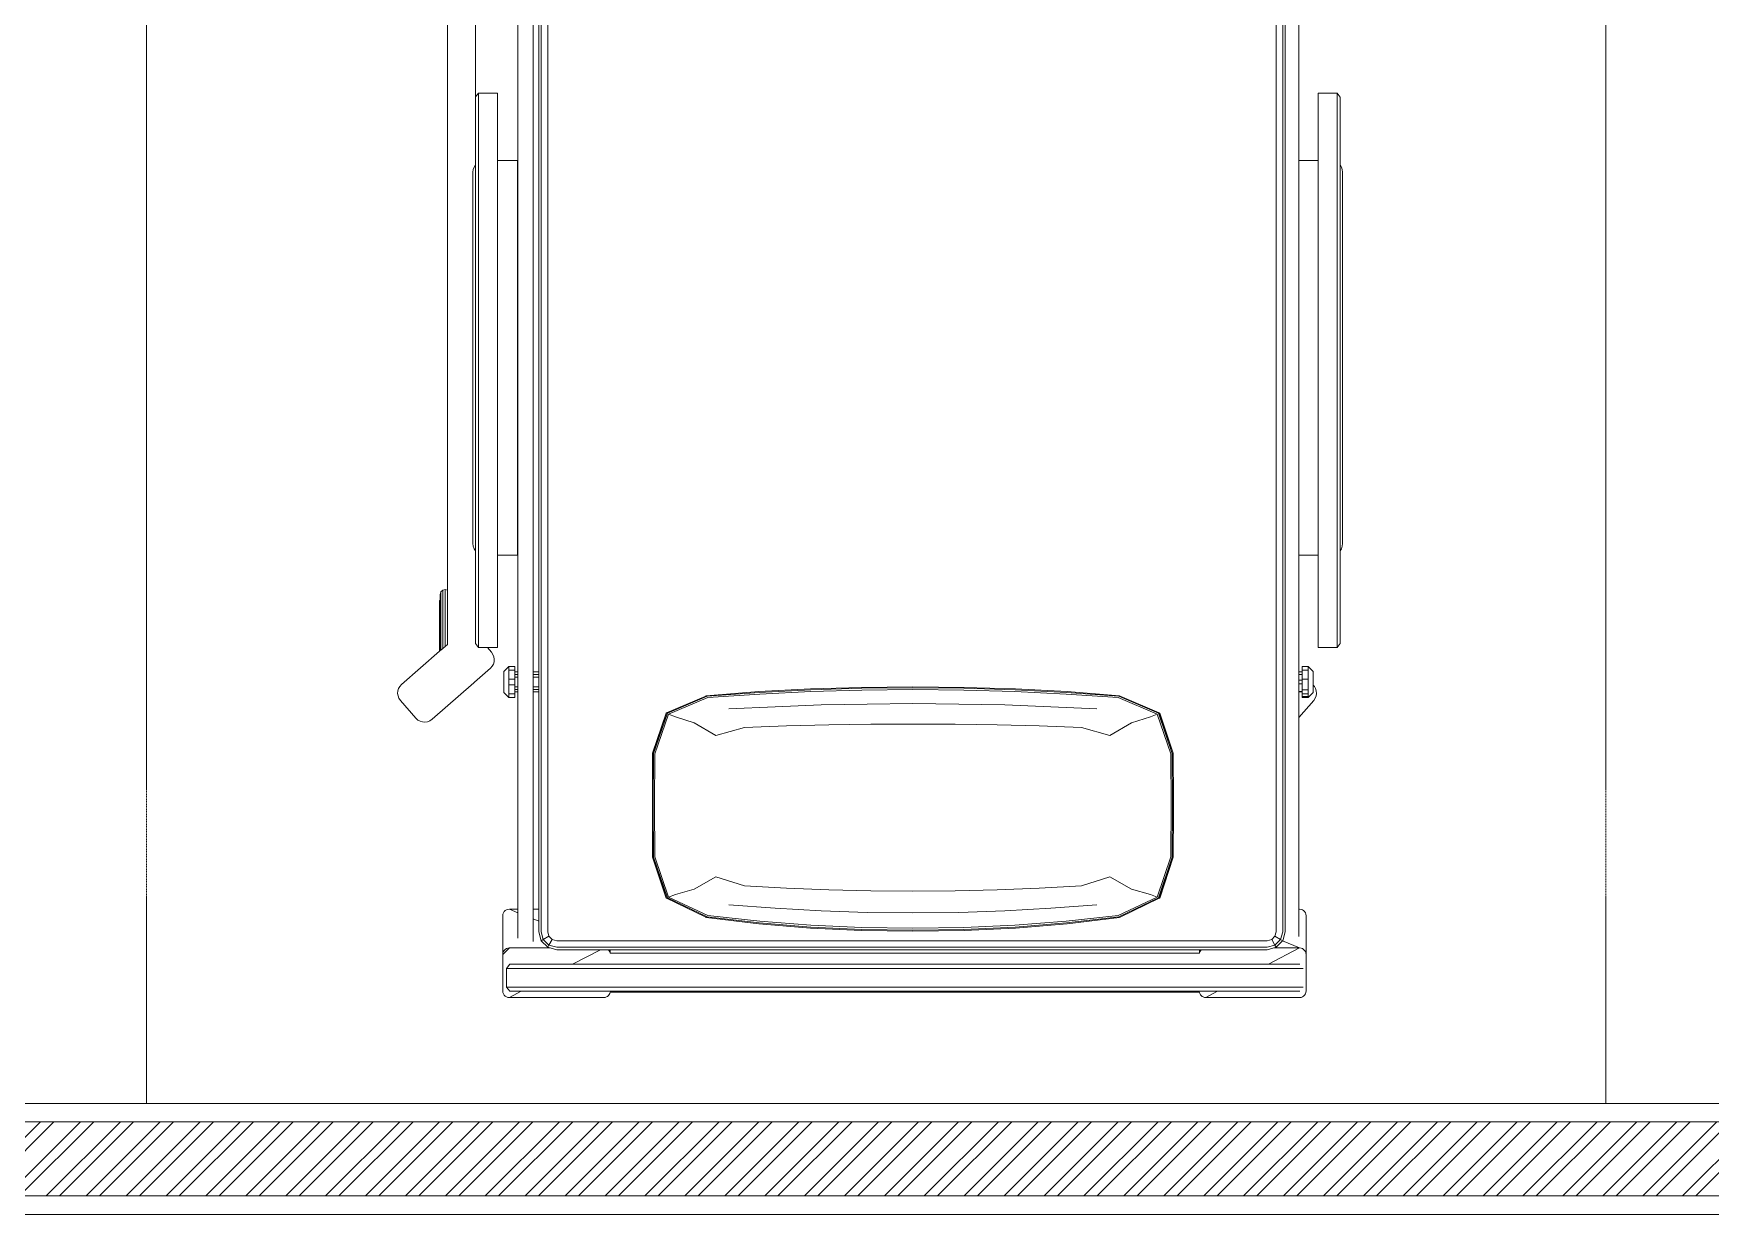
# Model space of a CAD drawing. Header units: millimetres. Extents: x -280308 to 6402717, y -14 to 2073074.
# Drawn here: x -20680 to -18416, y 406748 to 408343 of the extents above; entities that cross this region are included whole.
import ezdxf

# ---------------------------------------------------------------- set-up
doc = ezdxf.new("R2010")
doc.units = ezdxf.units.MM
doc.linetypes.add('DASHED2', pattern=[0.375, 0.25, -0.125])
doc.layers.get('0').update_dxf_attribs({"lineweight": 0})
for name, color, linetype, lineweight in [('A-ALINE-3', 111, 'Continuous', 15), ('A-ALINE-6', 117, 'Continuous', 9), ('A-FURN-EQPM', 177, 'Continuous', 0)]:
    doc.layers.add(name, color=color, linetype=linetype, lineweight=lineweight)
doc.layers.add('A-FILL-1', color=7, linetype='Continuous', lineweight=0, true_color=0x454545)

# ---------------------------------------------------------------- blocks, each defined once
blk = doc.blocks.new('A$C7a9db0a0')
at = {"layer": 'A-FILL-1', "ltscale": 0.25}
h = blk.add_hatch(dxfattribs=at)
h.set_pattern_fill('ANSI32', color=256, scale=4, angle=180)
h.set_pattern_definition([(225, (-183193.858, -147656.49), (26.9407684, -26.9407684), []), (225, (-183211.82, -147656.49), (26.9407684, -26.9407684), [])])
h.paths.add_polyline_path([(21547.8, -19386), (31397.8, -19386), (31397.8, -19486), (21547.8, -19486)])
at = {"color": 0, "linetype": 'DASHED2', "lineweight": -2, "ltscale": 6}
for points in [[(25487.8, -16311), (23517.8, -16311), (23517.8, -19361), (25487.8, -19361)], [(27457.8, -16311), (25487.8, -16311), (25487.8, -19361), (27457.8, -19361)], [(29427.8, -16311), (27457.8, -16311), (27457.8, -19361), (29427.8, -19361)]]:
    blk.add_lwpolyline(points, close=True, dxfattribs=at)
at = {"layer": 'A-ALINE-3', "linetype": 'Continuous'}
blk.add_lwpolyline([(21547.8, -19386), (31397.8, -19386), (31397.8, -19486), (21547.8, -19486)], close=True, dxfattribs=at)
at = {"layer": 'A-ALINE-6'}
blk.add_lwpolyline([(21547.8, -19361), (31397.8, -19361), (31397.8, -19511), (21547.8, -19511)], close=True, dxfattribs=at)
blk = doc.blocks.new('A$C872eac23')
at = {"color": 0, "linetype": 'ByBlock', "lineweight": -2}
for p, q in [((-0.5429, -0.0018), (-0.5426, 0.0002)), ((-0.5426, 0.0002), (-0.542, 0.0021)), ((-0.542, 0.0021), (-0.5409, 0.0037)), ((-0.5409, 0.0037), (-0.5396, 0.0051)), ((-0.5396, 0.0051), (-0.5379, 0.0061)), ((-0.5379, 0.0061), (-0.536, 0.0068)), ((-0.536, 0.0068), (-0.534, 0.007)), ((-0.534, 0.007), (-0.4063, 0.007)), ((-0.534, 0.007), (-0.518, -0.0014)), ((-0.4063, 0.007), (-0.4046, 0.0069)), ((-0.4046, 0.0069), (-0.4029, 0.0063)), ((-0.4029, 0.0063), (-0.4014, 0.0055)), ((-0.4014, 0.0055), (-0.4001, 0.0045)), ((-0.4001, 0.0045), (-0.399, 0.0031)), ((-0.399, 0.0031), (-0.3982, 0.0017)), ((-0.3982, 0.0017), (-0.3977, 0)), ((-0.3977, 0), (0.3977, 0)), ((0.3977, 0), (0.3982, 0.0017)), ((0.3982, 0.0017), (0.399, 0.0032)), ((0.399, 0.0032), (0.4001, 0.0045)), ((0.4001, 0.0045), (0.4014, 0.0055)), ((0.4014, 0.0055), (0.4029, 0.0063)), ((0.4029, 0.0063), (0.4046, 0.0069)), ((0.4046, 0.0069), (0.4064, 0.007)), ((0.4064, 0.007), (0.5327, 0.007)), ((0.4064, 0.007), (0.4222, -0.0014)), ((0.5327, 0.007), (0.5348, 0.0068)), ((0.5348, 0.0068), (0.5366, 0.0061)), ((0.5366, 0.0061), (0.5383, 0.0051)), ((0.5383, 0.0051), (0.5396, 0.0037)), ((0.5396, 0.0037), (0.5407, 0.0021)), ((0.5407, 0.0021), (0.5413, 0.0002)), ((0.5413, 0.0002), (0.5416, -0.0018)), ((-0.5429, -0.0511), (-0.5429, -0.0018)), ((-0.5333, -0.0014), (-0.5378, -0.0071)), ((-0.5378, -0.0071), (-0.5378, -0.0321)), ((-0.5378, -0.0071), (0.5376, -0.0071)), ((-0.5333, -0.0014), (-0.518, -0.0014)), ((0.4222, -0.0014), (-0.518, -0.0014)), ((0.5331, -0.0014), (0.4222, -0.0014)), ((0.5416, -0.0018), (0.5416, -0.0511)), ((-0.5333, -0.0378), (-0.5378, -0.0321)), ((-0.5378, -0.0321), (0.5376, -0.0321)), ((-0.5333, -0.0378), (-0.4486, -0.0378)), ((-0.4486, -0.0378), (-0.4109, -0.0575)), ((-0.4486, -0.0378), (0.4909, -0.0378)), ((0.4909, -0.0378), (0.5317, -0.0594)), ((0.5331, -0.0378), (0.4909, -0.0378)), ((-0.5429, -0.1034), (-0.5429, -0.0511)), ((-0.5426, -0.0531), (-0.5429, -0.0511)), ((-0.534, -0.06), (-0.5429, -0.0511)), ((-0.542, -0.055), (-0.5426, -0.0531)), ((-0.5409, -0.0566), (-0.542, -0.055)), ((-0.5396, -0.058), (-0.5409, -0.0566)), ((-0.5379, -0.0591), (-0.5396, -0.058)), ((-0.536, -0.0597), (-0.5379, -0.0591)), ((-0.534, -0.06), (-0.536, -0.0597)), ((-0.479, -0.06), (-0.534, -0.06)), ((-0.4821, -0.0608), (-0.4909, -0.0696)), ((-0.4805, -0.0636), (-0.4881, -0.0712)), ((-0.479, -0.06), (-0.4821, -0.0608)), ((-0.4821, -0.0608), (-0.4805, -0.0636)), ((-0.47, -0.0608), (-0.4805, -0.0636)), ((-0.4805, -0.0636), (-0.476, -0.0712)), ((-0.47, -0.0575), (-0.479, -0.06)), ((-0.4109, -0.0575), (-0.47, -0.0575)), ((-0.47, -0.0608), (0.4892, -0.0608)), ((-0.4003, -0.0575), (-0.4109, -0.0575)), ((-0.4001, -0.0574), (-0.4003, -0.0575)), ((-0.4003, -0.0575), (-0.3977, -0.0575)), ((-0.399, -0.0561), (-0.4001, -0.0574)), ((-0.3982, -0.0546), (-0.399, -0.0561)), ((-0.3977, -0.0529), (-0.3982, -0.0546)), ((-0.3977, -0.0575), (-0.3977, -0.0529)), ((0.3977, -0.0529), (-0.3977, -0.0529)), ((-0.3977, -0.0575), (0.3977, -0.0575)), ((0.3982, -0.0546), (0.3977, -0.0529)), ((0.3977, -0.0529), (0.3977, -0.0575)), ((0.4003, -0.0575), (0.3977, -0.0575)), ((0.399, -0.0561), (0.3982, -0.0546)), ((0.4001, -0.0574), (0.399, -0.0561)), ((0.4003, -0.0575), (0.4001, -0.0574)), ((0.4892, -0.0575), (0.4003, -0.0575)), ((0.4982, -0.06), (0.4892, -0.0575)), ((0.4996, -0.0636), (0.4892, -0.0608)), ((0.4996, -0.0636), (0.4952, -0.0712)), ((0.5327, -0.06), (0.4982, -0.06)), ((0.5013, -0.0608), (0.4982, -0.06)), ((0.5013, -0.0608), (0.4996, -0.0636)), ((0.5073, -0.0712), (0.4996, -0.0636)), ((0.5099, -0.0694), (0.5013, -0.0608)), ((0.5099, -0.0694), (0.5327, -0.06)), ((0.5317, -0.0595), (0.5317, -0.0594)), ((0.5317, -0.0594), (0.5327, -0.06)), ((0.5348, -0.0597), (0.5327, -0.06)), ((0.5366, -0.0591), (0.5348, -0.0597)), ((0.5383, -0.058), (0.5366, -0.0591)), ((0.5396, -0.0566), (0.5383, -0.058)), ((0.5407, -0.055), (0.5396, -0.0566)), ((0.5413, -0.0531), (0.5407, -0.055)), ((0.5416, -0.0511), (0.5413, -0.0531)), ((0.5416, -0.1034), (0.5416, -0.0511)), ((-0.5224, -0.0729), (-0.5224, -0.1075)), ((-0.5019, -0.0991), (-0.5019, -0.0687)), ((-0.4909, -0.0696), (-0.4941, -0.0817)), ((-0.4941, -0.0817), (-0.4941, -0.0959)), ((-0.4909, -0.0696), (-0.4881, -0.0712)), ((-0.4881, -0.0712), (-0.4909, -0.0817)), ((-0.4909, -2.1111), (-0.4909, -0.0817)), ((-0.4881, -0.0712), (-0.4805, -0.0757)), ((-0.4805, -0.0757), (-0.4821, -0.0817)), ((-0.4821, -2.1111), (-0.4821, -0.0817)), ((-0.476, -0.0712), (-0.4805, -0.0757)), ((-0.47, -0.0696), (-0.476, -0.0712)), ((-0.47, -0.0696), (0.4892, -0.0696)), ((-0.1973, -0.0925), (-0.1276, -0.0868)), ((-0.1965, -0.0936), (-0.127, -0.0881)), ((-0.0584, -0.0835), (-0.1276, -0.0868)), ((-0.127, -0.0881), (-0.0581, -0.0849)), ((-0.058, -0.0875), (-0.1268, -0.0907)), ((-0.0584, -0.0835), (0.0109, -0.0824)), ((-0.0581, -0.0849), (0.0109, -0.0838)), ((0.0109, -0.0865), (-0.058, -0.0875)), ((0.0801, -0.0835), (0.0109, -0.0824)), ((0.0109, -0.0838), (0.0798, -0.0849)), ((0.0797, -0.0875), (0.0109, -0.0865)), ((0.1485, -0.0907), (0.0797, -0.0875)), ((0.0798, -0.0849), (0.1487, -0.0881)), ((0.0801, -0.0835), (0.1493, -0.0868)), ((0.1487, -0.0881), (0.2182, -0.0936)), ((0.2191, -0.0925), (0.1493, -0.0868)), ((0.4952, -0.0712), (0.4892, -0.0696)), ((0.4996, -0.0757), (0.4952, -0.0712)), ((0.5073, -0.0712), (0.4996, -0.0757)), ((0.5013, -0.0817), (0.4996, -0.0757)), ((0.5013, -0.0817), (0.5013, -1.3546)), ((0.5101, -0.0696), (0.5073, -0.0712)), ((0.5101, -0.0817), (0.5073, -0.0712)), ((0.5101, -0.0696), (0.5099, -0.0694)), ((0.5133, -0.0817), (0.5101, -0.0696)), ((0.5101, -0.0817), (0.5101, -1.3546)), ((0.5133, -0.0817), (0.5133, -1.3546)), ((0.5317, -0.1122), (0.5317, -0.0752)), ((-0.5429, -0.1034), (-0.5426, -0.1054)), ((-0.5426, -0.1054), (-0.542, -0.1072)), ((-0.542, -0.1072), (-0.5409, -0.1089)), ((-0.5409, -0.1089), (-0.5396, -0.1103)), ((-0.5396, -0.1103), (-0.5379, -0.1113)), ((-0.5379, -0.1113), (-0.536, -0.112)), ((-0.536, -0.112), (-0.534, -0.1122)), ((-0.534, -0.1122), (-0.5224, -0.1075)), ((-0.534, -0.1122), (-0.5224, -0.1122)), ((-0.5224, -0.1075), (-0.5224, -0.1122)), ((-0.5224, -0.1122), (-0.5224, -0.4056)), ((-0.5019, -0.0991), (-0.4941, -0.0959)), ((-0.5019, -0.1122), (-0.5019, -0.0991)), ((-0.5019, -0.1122), (-0.4941, -0.1122)), ((-0.5019, -0.4056), (-0.5019, -0.1122)), ((-0.4941, -0.0959), (-0.4941, -0.1122)), ((-0.4941, -0.4056), (-0.4941, -0.1122)), ((-0.2688, -0.1013), (-0.3218, -0.127)), ((-0.3205, -0.1274), (-0.2669, -0.1017)), ((-0.266, -0.1035), (-0.3191, -0.1286)), ((-0.2688, -0.1013), (-0.2681, -0.1009)), ((-0.1973, -0.0925), (-0.2681, -0.1009)), ((-0.2669, -0.1017), (-0.1965, -0.0936)), ((-0.196, -0.096), (-0.266, -0.1035)), ((-0.1268, -0.0907), (-0.196, -0.096)), ((-0.1752, -0.1134), (-0.1131, -0.1099)), ((-0.0511, -0.1078), (-0.1131, -0.1099)), ((-0.0511, -0.1078), (0.0109, -0.1071)), ((0.0729, -0.1078), (0.0109, -0.1071)), ((0.0729, -0.1078), (0.1348, -0.1099)), ((0.1969, -0.1134), (0.1348, -0.1099)), ((0.2178, -0.096), (0.1485, -0.0907)), ((0.2878, -0.1035), (0.2178, -0.096)), ((0.2182, -0.0936), (0.2887, -0.1017)), ((0.2191, -0.0925), (0.2898, -0.1009)), ((0.3408, -0.1286), (0.2878, -0.1035)), ((0.2887, -0.1017), (0.3422, -0.1274)), ((0.2906, -0.1013), (0.2898, -0.1009)), ((0.2906, -0.1013), (0.3435, -0.127)), ((0.5317, -0.1122), (0.5327, -0.1122)), ((0.5317, -0.371), (0.5317, -0.1122)), ((0.5327, -0.1122), (0.5348, -0.112)), ((0.5348, -0.112), (0.5366, -0.1113)), ((0.5366, -0.1113), (0.5383, -0.1103)), ((0.5383, -0.1103), (0.5396, -0.1089)), ((0.5396, -0.1089), (0.5407, -0.1072)), ((0.5407, -0.1072), (0.5413, -0.1054)), ((0.5413, -0.1054), (0.5416, -0.1034)), ((-0.3223, -0.1273), (-0.3405, -0.1824)), ((-0.3218, -0.127), (-0.3404, -0.1823)), ((-0.3392, -0.1825), (-0.3205, -0.1274)), ((-0.3191, -0.1286), (-0.3374, -0.1831)), ((-0.3218, -0.127), (-0.3223, -0.1273)), ((-0.3205, -0.1274), (-0.3218, -0.127)), ((-0.3096, -0.1319), (-0.3191, -0.1286)), ((-0.2843, -0.1394), (-0.3096, -0.1319)), ((-0.1752, -0.1134), (-0.2375, -0.1183)), ((0.1969, -0.1134), (0.2592, -0.1183)), ((0.3314, -0.1319), (0.306, -0.1394)), ((0.3314, -0.1319), (0.3408, -0.1286)), ((0.3591, -0.1831), (0.3408, -0.1286)), ((0.3435, -0.127), (0.3422, -0.1274)), ((0.3422, -0.1274), (0.3609, -0.1825)), ((0.344, -0.1273), (0.3435, -0.127)), ((0.3435, -0.127), (0.3621, -0.1823)), ((0.3623, -0.1824), (0.344, -0.1273)), ((-0.2551, -0.1558), (-0.2843, -0.1394)), ((-0.2166, -0.1437), (-0.2551, -0.1558)), ((-0.1597, -0.1406), (-0.2166, -0.1437)), ((-0.1028, -0.1384), (-0.1597, -0.1406)), ((-0.046, -0.137), (-0.1028, -0.1384)), ((0.0109, -0.1366), (-0.046, -0.137)), ((0.0677, -0.137), (0.0109, -0.1366)), ((0.1246, -0.1384), (0.0677, -0.137)), ((0.1814, -0.1406), (0.1246, -0.1384)), ((0.2384, -0.1437), (0.1814, -0.1406)), ((0.2768, -0.1558), (0.2384, -0.1437)), ((0.306, -0.1394), (0.2768, -0.1558)), ((-0.3408, -0.246), (-0.3404, -0.1823)), ((-0.3405, -0.1824), (-0.3408, -0.246)), ((-0.3398, -0.2526), (-0.3392, -0.1825)), ((-0.3374, -0.1831), (-0.3379, -0.2526)), ((0.3596, -0.2526), (0.3591, -0.1831)), ((0.3609, -0.1825), (0.3615, -0.2526)), ((0.3626, -0.246), (0.3621, -0.1823)), ((0.3626, -0.246), (0.3623, -0.1824)), ((-0.3409, -0.2526), (-0.3408, -0.246)), ((0.3626, -0.2526), (0.3626, -0.246)), ((-0.3409, -0.2526), (-0.3408, -0.2592)), ((-0.3408, -0.2592), (-0.3405, -0.3228)), ((-0.3408, -0.2592), (-0.3404, -0.3229)), ((-0.3392, -0.3227), (-0.3398, -0.2526)), ((-0.3379, -0.2526), (-0.3374, -0.3221)), ((0.3591, -0.3221), (0.3596, -0.2526)), ((0.3615, -0.2526), (0.3609, -0.3227)), ((0.3626, -0.2592), (0.3621, -0.3229)), ((0.3623, -0.3228), (0.3626, -0.2592)), ((0.3626, -0.2526), (0.3626, -0.2592)), ((-0.3405, -0.3228), (-0.3223, -0.377)), ((-0.3218, -0.3773), (-0.3404, -0.3229)), ((-0.3205, -0.3769), (-0.3392, -0.3227)), ((-0.3374, -0.3221), (-0.3191, -0.3756)), ((0.3408, -0.3756), (0.3591, -0.3221)), ((0.3609, -0.3227), (0.3422, -0.3769)), ((0.3435, -0.3773), (0.3621, -0.3229)), ((0.344, -0.377), (0.3623, -0.3228)), ((-0.2843, -0.3637), (-0.2551, -0.3469)), ((-0.2166, -0.3578), (-0.2551, -0.3469)), ((-0.1597, -0.3597), (-0.2166, -0.3578)), ((-0.1028, -0.3612), (-0.1597, -0.3597)), ((-0.046, -0.362), (-0.1028, -0.3612)), ((0.0109, -0.3623), (-0.046, -0.362)), ((0.0677, -0.362), (0.0109, -0.3623)), ((0.1246, -0.3612), (0.0677, -0.362)), ((0.1814, -0.3597), (0.1246, -0.3612)), ((0.2384, -0.3578), (0.1814, -0.3597)), ((0.2768, -0.3469), (0.2384, -0.3578)), ((0.2768, -0.3469), (0.306, -0.3637)), ((-0.681, -0.3941), (-0.6601, -0.3701)), ((-0.6601, -0.3701), (-0.6575, -0.3677)), ((-0.6575, -0.3677), (-0.6545, -0.3661)), ((-0.6545, -0.3661), (-0.6512, -0.3651)), ((-0.6512, -0.3651), (-0.6479, -0.3649)), ((-0.6479, -0.3649), (-0.6445, -0.3654)), ((-0.6445, -0.3654), (-0.6414, -0.3667)), ((-0.6414, -0.3667), (-0.6384, -0.3687)), ((-0.6384, -0.3687), (-0.5819, -0.4181)), ((-0.3223, -0.377), (-0.3218, -0.3773)), ((-0.3218, -0.3773), (-0.3205, -0.3769)), ((-0.2688, -0.4001), (-0.3218, -0.3773)), ((-0.2669, -0.3997), (-0.3205, -0.3769)), ((-0.3096, -0.3719), (-0.3191, -0.3756)), ((-0.3191, -0.3756), (-0.266, -0.3979)), ((-0.3096, -0.3719), (-0.2843, -0.3637)), ((-0.1752, -0.3857), (-0.2375, -0.3827)), ((0.1969, -0.3857), (0.2592, -0.3827)), ((0.2878, -0.3979), (0.3408, -0.3756)), ((0.3422, -0.3769), (0.2887, -0.3997)), ((0.2906, -0.4001), (0.3435, -0.3773)), ((0.306, -0.3637), (0.3314, -0.3719)), ((0.3314, -0.3719), (0.3408, -0.3756)), ((0.3422, -0.3769), (0.3435, -0.3773)), ((0.3435, -0.3773), (0.344, -0.377)), ((0.5317, -0.371), (0.5519, -0.3941)), ((0.5317, -0.4056), (0.5317, -0.371)), ((-0.6848, -0.4035), (-0.6843, -0.4002)), ((-0.6846, -0.4069), (-0.6848, -0.4035)), ((-0.6836, -0.4101), (-0.6846, -0.4069)), ((-0.6843, -0.4002), (-0.683, -0.397)), ((-0.683, -0.397), (-0.681, -0.3941)), ((-0.5348, -0.3981), (-0.5416, -0.405)), ((-0.5416, -0.405), (-0.5416, -0.4332)), ((-0.5267, -0.3981), (-0.5348, -0.3981)), ((-0.5348, -0.3981), (-0.5348, -0.403)), ((-0.5267, -0.403), (-0.5348, -0.403)), ((-0.5348, -0.4154), (-0.5348, -0.403)), ((-0.5267, -0.3981), (-0.5267, -0.403)), ((-0.5267, -0.4056), (-0.5267, -0.403)), ((-0.5224, -0.4056), (-0.5267, -0.4056)), ((-0.5267, -0.4056), (-0.5267, -0.4087)), ((-0.5224, -0.4056), (-0.5224, -0.4087)), ((-0.4941, -0.4056), (-0.5019, -0.4056)), ((-0.5019, -0.4087), (-0.5019, -0.4056)), ((-0.4941, -0.4056), (-0.4941, -0.4087)), ((-0.2681, -0.4005), (-0.2688, -0.4001)), ((-0.1973, -0.406), (-0.2681, -0.4005)), ((-0.1965, -0.4049), (-0.2669, -0.3997)), ((-0.266, -0.3979), (-0.196, -0.4027)), ((-0.1973, -0.406), (-0.1276, -0.4096)), ((-0.127, -0.4085), (-0.1965, -0.4049)), ((-0.196, -0.4027), (-0.1268, -0.4061)), ((-0.1752, -0.3857), (-0.1131, -0.388)), ((-0.1268, -0.4061), (-0.058, -0.4081)), ((-0.0511, -0.3893), (-0.1131, -0.388)), ((-0.0511, -0.3893), (0.0109, -0.3898)), ((0.0729, -0.3893), (0.0109, -0.3898)), ((0.0729, -0.3893), (0.1348, -0.388)), ((0.0797, -0.4081), (0.1485, -0.4061)), ((0.1969, -0.3857), (0.1348, -0.388)), ((0.1485, -0.4061), (0.2178, -0.4027)), ((0.2182, -0.4049), (0.1487, -0.4085)), ((0.2191, -0.406), (0.1493, -0.4096)), ((0.2178, -0.4027), (0.2878, -0.3979)), ((0.2887, -0.3997), (0.2182, -0.4049)), ((0.2191, -0.406), (0.2898, -0.4005)), ((0.2898, -0.4005), (0.2906, -0.4001)), ((0.5363, -0.4056), (0.5317, -0.4056)), ((0.5317, -0.4064), (0.5317, -0.4056)), ((0.5317, -0.4064), (0.5363, -0.4064)), ((0.5317, -0.4167), (0.5317, -0.4064)), ((0.5363, -0.3993), (0.5363, -0.3981)), ((0.5444, -0.3981), (0.5363, -0.3981)), ((0.5363, -0.403), (0.5363, -0.3993)), ((0.5363, -0.3993), (0.5444, -0.3993)), ((0.5363, -0.403), (0.5363, -0.4056)), ((0.5363, -0.403), (0.5444, -0.403)), ((0.5363, -0.4064), (0.5363, -0.4056)), ((0.5363, -0.4086), (0.5363, -0.4064)), ((0.5444, -0.3993), (0.5444, -0.3981)), ((0.5511, -0.405), (0.5444, -0.3981)), ((0.5444, -0.403), (0.5444, -0.3993)), ((0.5444, -0.4086), (0.5444, -0.403)), ((0.5511, -0.4149), (0.5511, -0.405)), ((0.5519, -0.3941), (0.5539, -0.397)), ((0.5539, -0.397), (0.5551, -0.4002)), ((0.5554, -0.4069), (0.5545, -0.4101)), ((0.5551, -0.4002), (0.5556, -0.4035)), ((0.5556, -0.4035), (0.5554, -0.4069)), ((-0.6819, -0.4131), (-0.6836, -0.4101)), ((-0.6796, -0.4157), (-0.6819, -0.4131)), ((-0.6281, -0.4607), (-0.6796, -0.4157)), ((-0.5819, -0.4181), (-0.5817, -0.4182)), ((-0.5819, -0.4181), (-0.5817, -0.4183)), ((-0.5817, -0.4183), (-0.5817, -0.4182)), ((-0.5817, -0.4182), (-0.5811, -0.4188)), ((-0.5817, -0.4183), (-0.5811, -0.4188)), ((-0.5811, -0.4188), (-0.5596, -0.4376)), ((-0.5267, -0.4154), (-0.5348, -0.4154)), ((-0.5348, -0.4154), (-0.5348, -0.4227)), ((-0.5267, -0.4227), (-0.5348, -0.4227)), ((-0.5348, -0.4352), (-0.5348, -0.4227)), ((-0.5224, -0.4087), (-0.5267, -0.4087)), ((-0.5267, -0.4087), (-0.5267, -0.4123)), ((-0.5224, -0.4123), (-0.5267, -0.4123)), ((-0.5267, -0.4123), (-0.5267, -0.4154)), ((-0.5267, -0.4154), (-0.5267, -0.4227)), ((-0.5267, -0.4227), (-0.5267, -0.4258)), ((-0.5224, -0.4258), (-0.5267, -0.4258)), ((-0.5267, -0.4258), (-0.5267, -0.4294)), ((-0.5224, -0.4294), (-0.5267, -0.4294)), ((-0.5267, -0.4326), (-0.5267, -0.4294)), ((-0.5224, -0.4087), (-0.5224, -0.4123)), ((-0.5224, -0.4123), (-0.5224, -0.4258)), ((-0.5224, -0.4258), (-0.5224, -0.4294)), ((-0.5224, -0.4294), (-0.5224, -0.4326)), ((-0.4941, -0.4087), (-0.5019, -0.4087)), ((-0.5019, -0.4123), (-0.5019, -0.4087)), ((-0.4941, -0.4123), (-0.5019, -0.4123)), ((-0.5019, -0.4258), (-0.5019, -0.4123)), ((-0.4941, -0.4258), (-0.5019, -0.4258)), ((-0.5019, -0.4294), (-0.5019, -0.4258)), ((-0.4941, -0.4294), (-0.5019, -0.4294)), ((-0.5019, -0.4326), (-0.5019, -0.4294)), ((-0.4941, -0.4087), (-0.4941, -0.4123)), ((-0.4941, -0.4123), (-0.4941, -0.4258)), ((-0.4941, -0.4258), (-0.4941, -0.4294)), ((-0.4941, -0.4294), (-0.4941, -0.4326)), ((-0.0584, -0.4117), (-0.1276, -0.4096)), ((-0.0581, -0.4105), (-0.127, -0.4085)), ((-0.0584, -0.4117), (0.0109, -0.4124)), ((0.0109, -0.4112), (-0.0581, -0.4105)), ((-0.058, -0.4081), (0.0109, -0.4088)), ((0.0109, -0.4088), (0.0797, -0.4081)), ((0.0798, -0.4105), (0.0109, -0.4112)), ((0.0801, -0.4117), (0.0109, -0.4124)), ((0.1487, -0.4085), (0.0798, -0.4105)), ((0.0801, -0.4117), (0.1493, -0.4096)), ((0.5317, -0.4167), (0.5363, -0.4167)), ((0.5317, -0.4214), (0.5317, -0.4167)), ((0.5317, -0.4214), (0.5363, -0.4214)), ((0.5317, -0.4294), (0.5317, -0.4214)), ((0.5317, -0.4294), (0.5363, -0.4294)), ((0.5317, -0.4326), (0.5317, -0.4294)), ((0.5363, -0.4086), (0.5444, -0.4086)), ((0.5363, -0.4086), (0.5363, -0.4167)), ((0.5363, -0.4214), (0.5363, -0.4167)), ((0.5363, -0.4227), (0.5363, -0.4214)), ((0.5363, -0.4227), (0.5444, -0.4227)), ((0.5363, -0.4294), (0.5363, -0.4227)), ((0.5363, -0.4294), (0.5363, -0.4326)), ((0.5444, -0.4086), (0.5444, -0.4227)), ((0.5444, -0.4227), (0.5444, -0.4352)), ((0.5528, -0.4131), (0.5511, -0.4149)), ((0.5511, -0.4332), (0.5511, -0.4149)), ((0.5545, -0.4101), (0.5528, -0.4131)), ((-0.5596, -0.4376), (-0.5572, -0.4403)), ((-0.5572, -0.4403), (-0.5555, -0.4433)), ((-0.5555, -0.4433), (-0.5546, -0.4465)), ((-0.5544, -0.4498), (-0.5549, -0.4532)), ((-0.5546, -0.4465), (-0.5544, -0.4498)), ((-0.5348, -0.4401), (-0.5416, -0.4332)), ((-0.5267, -0.4352), (-0.5348, -0.4352)), ((-0.5348, -0.4401), (-0.5348, -0.4352)), ((-0.5267, -0.4401), (-0.5348, -0.4401)), ((-0.5224, -0.4326), (-0.5267, -0.4326)), ((-0.5267, -0.4352), (-0.5267, -0.4326)), ((-0.5267, -0.4352), (-0.5267, -0.4401)), ((-0.5224, -0.4326), (-0.5224, -1.7081)), ((-0.4941, -0.4326), (-0.5019, -0.4326)), ((-0.5019, -0.4326), (-0.5019, -1.7083)), ((-0.4941, -0.4326), (-0.4941, -1.7084)), ((0.5317, -0.4326), (0.5363, -0.4326)), ((0.5317, -0.4326), (0.5317, -0.5902)), ((0.5363, -0.4326), (0.5363, -0.4352)), ((0.5363, -0.4352), (0.5444, -0.4352)), ((0.5363, -0.4352), (0.5363, -0.4401)), ((0.5363, -0.4401), (0.5444, -0.4401)), ((0.5444, -0.4401), (0.5511, -0.4332)), ((0.5444, -0.4352), (0.5444, -0.4401)), ((-0.6272, -0.4615), (-0.6281, -0.4607)), ((-0.6281, -0.4607), (-0.6281, -0.5289)), ((-0.6264, -0.4622), (-0.6272, -0.4615)), ((-0.6272, -0.5292), (-0.6272, -0.4615)), ((-0.624, -0.4643), (-0.6264, -0.4622)), ((-0.6264, -0.4622), (-0.6264, -0.5406)), ((-0.6208, -0.4671), (-0.624, -0.4643)), ((-0.624, -0.4643), (-0.624, -0.543)), ((-0.6176, -0.4699), (-0.6208, -0.4671)), ((-0.6208, -0.4671), (-0.6208, -0.5438)), ((-0.6176, -0.4699), (-0.6176, -0.543)), ((-0.5757, -0.4657), (-0.5798, -0.471)), ((-0.5798, -0.5962), (-0.5798, -0.471)), ((-0.5637, -0.4657), (-0.5757, -0.4657)), ((-0.5757, -1.2141), (-0.5757, -0.4657)), ((-0.5581, -0.4593), (-0.5637, -0.4657)), ((-0.5502, -0.4657), (-0.5637, -0.4657)), ((-0.5561, -0.4564), (-0.5581, -0.4593)), ((-0.5549, -0.4532), (-0.5561, -0.4564)), ((-0.5502, -0.5902), (-0.5502, -0.4657)), ((0.5834, -0.4657), (0.5579, -0.4657)), ((0.5579, -0.5902), (0.5579, -0.4657)), ((0.5875, -0.471), (0.5834, -0.4657)), ((0.5834, -1.2141), (0.5834, -0.4657)), ((0.5875, -0.471), (0.5875, -0.5962)), ((-0.6281, -0.5289), (-0.6272, -0.5292)), ((-0.6272, -0.5374), (-0.6272, -0.5292)), ((-0.6272, -0.5374), (-0.6264, -0.5406)), ((-0.6264, -0.5406), (-0.624, -0.543)), ((-0.624, -0.543), (-0.6208, -0.5438)), ((-0.6208, -0.5438), (-0.6176, -0.543)), ((-0.6176, -0.543), (-0.6176, -1.6843)), ((-0.5828, -0.6024), (-0.5832, -0.6061)), ((-0.5832, -0.6061), (-0.5832, -1.1074)), ((-0.5816, -0.5991), (-0.5828, -0.6024)), ((-0.5798, -0.5962), (-0.5816, -0.5991)), ((-0.5798, -1.1173), (-0.5798, -0.5962)), ((-0.5231, -0.5902), (-0.5502, -0.5902)), ((-0.5502, -1.1233), (-0.5502, -0.5902)), ((-0.5231, -1.1233), (-0.5231, -0.5902)), ((0.5317, -0.5902), (0.5579, -0.5902)), ((0.5317, -1.1233), (0.5317, -0.5902)), ((0.5579, -0.5902), (0.5579, -1.1233)), ((0.5875, -0.5962), (0.5893, -0.5991)), ((0.5875, -0.5962), (0.5875, -1.1173)), ((0.5893, -0.5991), (0.5905, -0.6024)), ((0.5905, -0.6024), (0.5909, -0.6061)), ((0.5909, -0.6061), (0.5909, -1.1074)), ((-0.5832, -1.1074), (-0.5828, -1.1111)), ((0.5909, -1.1074), (0.5905, -1.1111)), ((-0.5828, -1.1111), (-0.5816, -1.1144)), ((-0.5816, -1.1144), (-0.5798, -1.1173)), ((-0.5798, -1.1173), (-0.5798, -1.2088)), ((-0.5502, -1.1233), (-0.5231, -1.1233)), ((-0.5502, -1.2141), (-0.5502, -1.1233)), ((0.5579, -1.1233), (0.5317, -1.1233)), ((0.5317, -1.3546), (0.5317, -1.1233)), ((0.5579, -1.2141), (0.5579, -1.1233)), ((0.5893, -1.1144), (0.5875, -1.1173)), ((0.5875, -1.1173), (0.5875, -1.2088)), ((0.5905, -1.1111), (0.5893, -1.1144)), ((-0.5795, -1.2092), (-0.5798, -1.2088)), ((-0.5795, -1.2092), (-0.5795, -1.6803)), ((-0.5757, -1.2141), (-0.5795, -1.2092)), ((-0.5757, -1.2141), (-0.5502, -1.2141)), ((0.5579, -1.2141), (0.5834, -1.2141)), ((0.5875, -1.2088), (0.5834, -1.2141))]:
    blk.add_line(p, q, dxfattribs=at)
blk = doc.blocks.new('A$C4404b510')
at = {"color": 0, "linetype": 'ByBlock', "lineweight": -2, "xscale": -1000.000000000013, "yscale": 1000.000000000013, "zscale": 1000.000000000008, "rotation": 180}
blk.add_blockref('A$C872eac23', (8188.6, 2050), dxfattribs=at)
blk = doc.blocks.new('2')
at = {"ltscale": 0.25}
blk.add_blockref('A$C7a9db0a0', (-46014.9, 426259.3), dxfattribs=at)
at = {"layer": 'A-FURN-EQPM', "ltscale": 0.25}
blk.add_blockref('A$C4404b510', (-27691.9, 404998.3), dxfattribs=at)

msp = doc.modelspace()

# ---------------------------------------------------------------- block references
msp.add_blockref('2', (0, 0))

doc.saveas('drawing.dxf')
